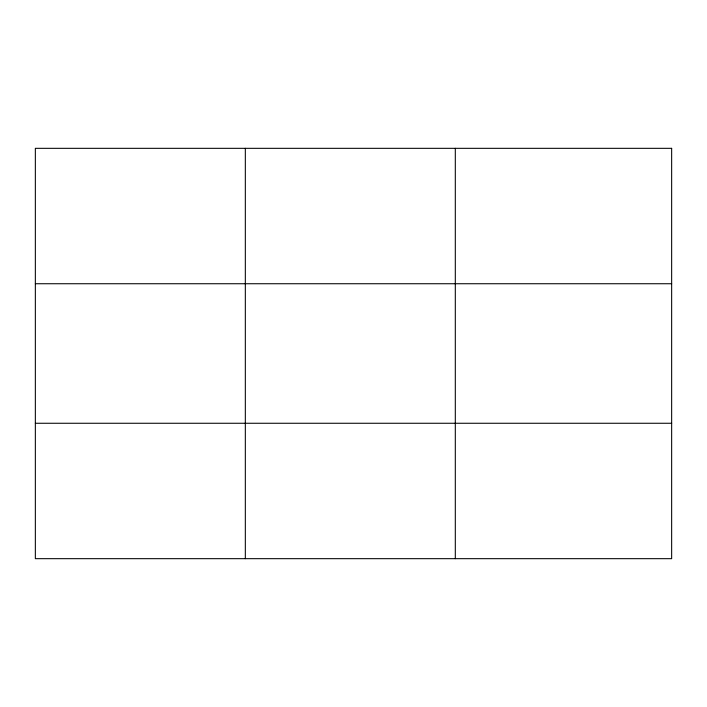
<?xml version="1.0" encoding="UTF-8"?>
<svg xmlns="http://www.w3.org/2000/svg" width="707" height="707" viewBox="0 0 707 707"><rect width="100%" height="100%" fill="white"/><g stroke="black" fill="none" stroke-linecap="round" stroke-linejoin="round"><path stroke-width="1.06" d="M245.329 148.329L245.329 558.671M455.308 148.329L455.308 558.671M35.35 283.737L671.65 283.737M35.35 423.263L671.65 423.263M671.65 148.329L671.65 558.671L35.35 558.671L35.35 148.329L671.65 148.329"/></g></svg>
